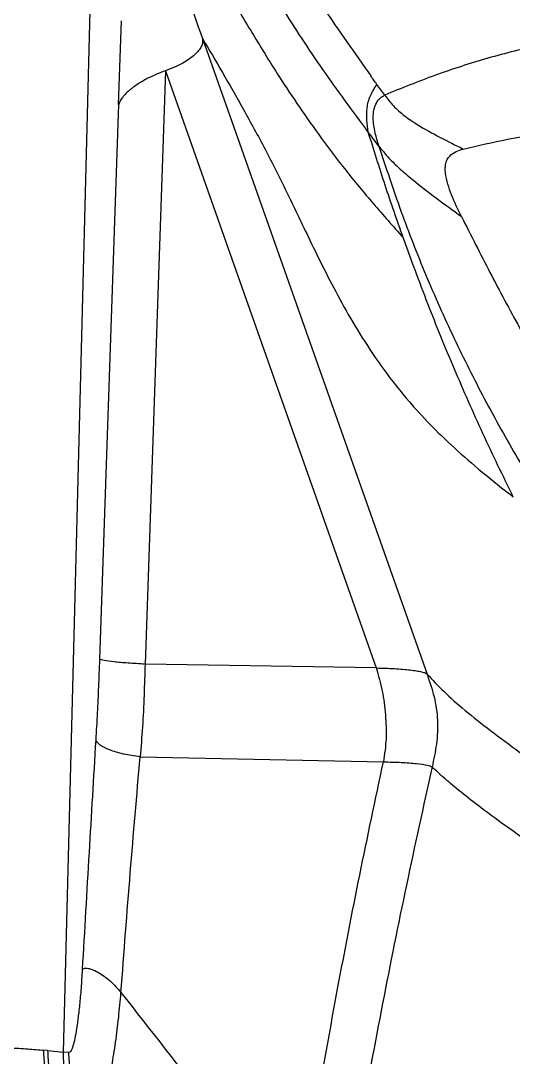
# Model space of a CAD drawing. Extents: x 400 to 501, y 484 to 634.
# Drawn here: x 409.21 to 413.37, y 561.47 to 570.22 of the extents above; entities that cross this region are included whole.
import ezdxf

# ---------------------------------------------------------------- set-up
doc = ezdxf.new("R2010")
doc.units = 0
doc.header["$MEASUREMENT"] = 0
doc.layers.add('DIM', color=3, linetype='Continuous')
doc.layers.add('GEOMETRY', color=3, linetype='Continuous', lineweight=25)

# ---------------------------------------------------------------- blocks, each defined once
blk = doc.blocks.new('2026 GRANDEE')
at = {"layer": 'GEOMETRY', "ltscale": 16}
for p, q in [((-40.8554, -35.325), (-40.6206, -26.1694)), ((-40.3887, -27.3264), (-40.364, -26.6189)), ((-39.6803, -26.77), (-37.7833, -32.1342)), ((-39.9929, -27.0409), (-40.1652, -32.05)), ((-39.9929, -27.0409), (-38.213, -32.0824)), ((-40.3887, -27.3264), (-40.5508, -32.0091)), ((-38.213, -32.0824), (-40.1652, -32.05)), ((-40.2068, -32.8333), (-38.1518, -32.8747)), ((-40.9891, -35.3121), (-41.0214, -35.3091)), ((-40.9891, -35.3121), (-40.8554, -35.325)), ((-40.8105, -35.3295), (-40.8554, -35.325))]:
    blk.add_line(p, q, dxfattribs=at)
for points, knots in [([(-41.3819, -21.634), (-41.3372, -21.724), (-41.2478, -21.9039), (-41.088, -22.2196), (-40.9086, -22.5696), (-40.7076, -22.9566), (-40.4852, -23.3789), (-40.2411, -23.835), (-39.975, -24.3225), (-39.6861, -24.8382), (-39.3731, -25.3779), (-39.0331, -25.9367), (-38.6666, -26.507), (-38.3946, -26.8924), (-38.2589, -27.0846)], [0, 0, 0, 0, 0.083353, 0.166717, 0.25008, 0.333439, 0.416796, 0.500151, 0.583492, 0.66682, 0.750163, 0.833606, 0.917015, 1, 1, 1, 1]), ([(-38.28, -27.5582), (-38.4101, -27.3823), (-38.6708, -27.0299), (-39.0143, -26.5031), (-39.3293, -25.9835), (-39.6191, -25.4779), (-39.8878, -24.9912), (-40.137, -24.527), (-40.3802, -24.0641), (-40.6142, -23.6102), (-40.835, -23.1745), (-41.0313, -22.7808), (-41.2028, -22.4308), (-41.3521, -22.1208), (-41.433, -21.9493), (-41.4734, -21.8635)], [0, 0, 0, 0, 0.071125, 0.142565, 0.214114, 0.2855642, 0.3569922, 0.4284189, 0.4998617, 0.5832156, 0.6665723, 0.7499322, 0.8332945, 0.9166503, 1, 1, 1, 1]), ([(-40.8437, -23.571), (-40.6462, -24.1029), (-40.2513, -25.1666), (-39.8706, -26.2355), (-39.6803, -26.77)], [0, 0, 0, 0, 0.500008, 1, 1, 1, 1]), ([(-40.8437, -23.571), (-40.7947, -23.6802), (-40.6968, -23.8982), (-40.527, -24.2784), (-40.3372, -24.6887), (-40.1237, -25.1318), (-39.9084, -25.558), (-39.6972, -25.9572), (-39.4965, -26.321), (-39.2774, -26.6988), (-39.065, -27.0428), (-38.8632, -27.3483), (-38.6781, -27.611), (-38.4718, -27.8822), (-38.2404, -28.1621), (-38.07, -28.3539), (-37.9848, -28.4497)], [0, 0, 0, 0, 0.1005782, 0.2008152, 0.3011374, 0.4011638, 0.5011382, 0.5711483, 0.6409208, 0.710766, 0.7803906, 0.8242459, 0.8682545, 0.9121609, 0.9561105, 1, 1, 1, 1]), ([(-39.6803, -26.77), (-39.6792, -26.7809), (-39.6772, -26.8017), (-39.6892, -26.836), (-39.7113, -26.8703), (-39.7457, -26.9063), (-39.7905, -26.9417), (-39.8477, -26.9773), (-39.9149, -27.0112), (-39.967, -27.031), (-39.9929, -27.0409)], [0, 0, 0, 0, 0.130485, 0.246923, 0.372501, 0.490057, 0.616407, 0.737877, 0.869646, 1, 1, 1, 1]), ([(-39.6803, -26.77), (-39.625, -26.8632), (-39.5146, -27.049), (-39.335, -27.365), (-39.1506, -27.7005), (-38.9707, -28.0591), (-38.8131, -28.39), (-38.6697, -28.6845), (-38.5402, -28.9363), (-38.3948, -29.1946), (-38.2445, -29.4307), (-38.0907, -29.6435), (-37.9394, -29.8309), (-37.764, -30.0238), (-37.5589, -30.2226), (-37.3209, -30.4285), (-37.1434, -30.5693), (-37.0544, -30.6399)], [0, 0, 0, 0, 0.100591, 0.200572, 0.300538, 0.400505, 0.500471, 0.562931, 0.625401, 0.687832, 0.750246, 0.791971, 0.833942, 0.875829, 0.917445, 0.958607, 1, 1, 1, 1]), ([(-35.88, -26.7193), (-36.0368, -26.7253), (-36.3504, -26.7374), (-36.8159, -26.8168), (-37.2717, -26.9309), (-37.716, -27.0743), (-37.9992, -27.1891), (-38.1408, -27.2465)], [0, 0, 0, 0, 0.200008, 0.40012, 0.600067, 0.80003, 1, 1, 1, 1]), ([(-39.9929, -27.0409), (-40.0189, -27.0507), (-40.0734, -27.0713), (-40.1365, -27.1015), (-40.1871, -27.1292), (-40.2267, -27.1534), (-40.2585, -27.1754), (-40.284, -27.195), (-40.3057, -27.2132), (-40.3254, -27.2318), (-40.3386, -27.2459), (-40.35, -27.2591), (-40.3608, -27.2727), (-40.3729, -27.2912), (-40.3824, -27.3089), (-40.3866, -27.3207), (-40.3887, -27.3264)], [0, 0, 0, 0, 0.1250855, 0.2619259, 0.3362657, 0.4191444, 0.510582, 0.5575136, 0.6144851, 0.6899839, 0.7407494, 0.7542649, 0.8199942, 0.876423, 0.9400195, 1, 1, 1, 1]), ([(-38.2071, -27.156), (-38.2158, -27.1441), (-38.2331, -27.1203), (-38.2503, -27.0965), (-38.2589, -27.0846)], [0, 0, 0, 0, 0.500117, 1, 1, 1, 1]), ([(-38.28, -27.5582), (-38.2842, -27.5253), (-38.2927, -27.459), (-38.2943, -27.3574), (-38.2676, -27.2521), (-38.2271, -27.1878), (-38.2071, -27.156)], [0, 0, 0, 0, 0.2536213, 0.5117656, 0.7578514, 1, 1, 1, 1]), ([(-38.1408, -27.2465), (-38.1519, -27.2314), (-38.1741, -27.2012), (-38.1961, -27.1711), (-38.2071, -27.156)], [0, 0, 0, 0, 0.499731, 1, 1, 1, 1]), ([(-38.1892, -27.6775), (-38.2006, -27.6397), (-38.2245, -27.5598), (-38.2416, -27.457), (-38.2349, -27.3722), (-38.2149, -27.3138), (-38.1808, -27.2681), (-38.154, -27.2536), (-38.1408, -27.2465)], [0, 0, 0, 0, 0.232172, 0.490726, 0.628866, 0.761292, 0.88221, 1, 1, 1, 1]), ([(-38.1408, -27.2465), (-38.1177, -27.277), (-38.0714, -27.3381), (-37.9762, -27.422), (-37.843, -27.5112), (-37.6737, -27.604), (-37.5423, -27.6696), (-37.4768, -27.7023)], [0, 0, 0, 0, 0.164105, 0.328881, 0.495905, 0.74889, 1, 1, 1, 1]), ([(-37.9848, -28.4497), (-38.0365, -28.3022), (-38.14, -28.0069), (-38.2333, -27.7078), (-38.28, -27.5582)], [0, 0, 0, 0, 0.499646, 1, 1, 1, 1]), ([(-38.1892, -27.6775), (-38.2045, -27.6576), (-38.2349, -27.6178), (-38.265, -27.578), (-38.28, -27.5582)], [0, 0, 0, 0, 0.499937, 1, 1, 1, 1]), ([(-37.4768, -27.7023), (-37.3524, -27.6731), (-37.1036, -27.6148), (-36.7222, -27.5577), (-36.3347, -27.527), (-36.071, -27.5383), (-35.9392, -27.5439)], [0, 0, 0, 0, 0.249927, 0.499868, 0.750012, 1, 1, 1, 1]), ([(-38.1892, -27.6775), (-38.1293, -27.8607), (-38.0095, -28.2269), (-37.7964, -28.7673), (-37.5603, -29.2973), (-37.3001, -29.8149), (-37.0183, -30.3193), (-36.7166, -30.8096), (-36.3971, -31.2849), (-36.0622, -31.7437), (-35.7143, -32.1846), (-35.3763, -32.5824), (-35.0527, -32.9391), (-34.7456, -33.2565), (-34.4605, -33.5302), (-34.1977, -33.7635), (-33.9572, -33.9595), (-33.7118, -34.1381), (-33.4884, -34.2753), (-33.2903, -34.3694), (-33.1206, -34.4249), (-32.9537, -34.4486), (-32.7901, -34.4412), (-32.6283, -34.4082), (-32.4693, -34.3506), (-32.316, -34.2674), (-32.1717, -34.159), (-32.0388, -34.0275), (-31.9188, -33.8759), (-31.8111, -33.7088), (-31.7505, -33.5869), (-31.7202, -33.5259)], [0, 0, 0, 0, 0.050311, 0.100585, 0.150821, 0.201037, 0.251271, 0.301552, 0.351835, 0.402074, 0.452287, 0.502444, 0.544203, 0.585876, 0.627463, 0.658649, 0.689819, 0.720947, 0.752015, 0.772699, 0.793331, 0.813979, 0.834698, 0.855423, 0.876085, 0.896715, 0.91733, 0.937947, 0.95859, 0.979267, 1, 1, 1, 1]), ([(-38.1892, -27.6775), (-38.1668, -27.7062), (-38.1199, -27.7662), (-38.0235, -27.8612), (-37.8847, -27.9794), (-37.7055, -28.1171), (-37.5639, -28.2191), (-37.493, -28.2701)], [0, 0, 0, 0, 0.145019, 0.302421, 0.471271, 0.735675, 1, 1, 1, 1]), ([(-37.493, -28.2701), (-37.5218, -28.2106), (-37.5645, -28.1222), (-37.6086, -27.999), (-37.6271, -27.9214), (-37.6303, -27.862), (-37.6255, -27.8219), (-37.6126, -27.7872), (-37.5853, -27.7497), (-37.5387, -27.7201), (-37.4974, -27.7082), (-37.4768, -27.7023)], [0, 0, 0, 0, 0.2649598, 0.3936419, 0.5200848, 0.5803357, 0.6373986, 0.6938574, 0.7537775, 0.8770542, 1, 1, 1, 1]), ([(-37.493, -28.2701), (-37.413, -28.4284), (-37.253, -28.7448), (-37.0027, -29.2118), (-36.7436, -29.6718), (-36.4733, -30.122), (-36.1899, -30.559), (-35.8906, -30.9772), (-35.5858, -31.3528), (-35.2774, -31.6821), (-34.969, -31.9649), (-34.6484, -32.212), (-34.3544, -32.3956), (-34.0928, -32.5248), (-33.8666, -32.6108), (-33.6587, -32.6621), (-33.4718, -32.6784), (-33.3086, -32.662), (-33.1824, -32.6133), (-33.0918, -32.5514), (-33.0521, -32.5105), (-33.0322, -32.4901)], [0, 0, 0, 0, 0.071795, 0.143548, 0.215334, 0.287182, 0.358986, 0.430727, 0.502375, 0.564979, 0.627394, 0.68975, 0.752024, 0.793444, 0.834758, 0.876107, 0.907207, 0.938182, 0.969078, 0.984539, 1, 1, 1, 1]), ([(-37.0544, -30.6399), (-37.141, -30.4616), (-37.314, -30.1057), (-37.5535, -29.5613), (-37.7794, -29.0103), (-37.9163, -28.6367), (-37.9848, -28.4497)], [0, 0, 0, 0, 0.250321, 0.500001, 0.74968, 1, 1, 1, 1]), ([(-40.5508, -32.0091), (-40.5535, -32.0872), (-40.5588, -32.2391), (-40.5695, -32.4671), (-40.5783, -32.6138), (-40.5828, -32.6896)], [0, 0, 0, 0, 0.338128, 0.65786, 1, 1, 1, 1]), ([(-40.1652, -32.05), (-40.2144, -32.0473), (-40.3127, -32.0419), (-40.4321, -32.0313), (-40.5199, -32.0199), (-40.5405, -32.0127), (-40.5508, -32.0091)], [0, 0, 0, 0, 0.250002, 0.5, 0.749998, 1, 1, 1, 1]), ([(-40.1652, -32.05), (-40.1681, -32.1369), (-40.174, -32.3149), (-40.186, -32.5778), (-40.2, -32.7491), (-40.2068, -32.8333)], [0, 0, 0, 0, 0.327166, 0.669753, 1, 1, 1, 1]), ([(-38.213, -32.0824), (-38.1941, -32.1468), (-38.1562, -32.2765), (-38.1327, -32.478), (-38.1229, -32.6794), (-38.1422, -32.8099), (-38.1518, -32.8747)], [0, 0, 0, 0, 0.248526, 0.500092, 0.75164, 1, 1, 1, 1]), ([(-38.213, -32.0824), (-38.1603, -32.0838), (-38.0535, -32.0866), (-37.9419, -32.0961), (-37.8701, -32.106), (-37.8276, -32.1146), (-37.7968, -32.1241), (-37.7878, -32.1308), (-37.7833, -32.1342)], [0, 0, 0, 0, 0.244534, 0.496159, 0.62317, 0.749799, 0.875495, 1, 1, 1, 1]), ([(-37.7833, -32.1342), (-37.7615, -32.1974), (-37.7177, -32.3244), (-37.6885, -32.5244), (-37.6987, -32.7252), (-37.7267, -32.8537), (-37.7406, -32.9177)], [0, 0, 0, 0, 0.249019, 0.500022, 0.751276, 1, 1, 1, 1]), ([(-37.7833, -32.1342), (-37.7378, -32.1829), (-37.6467, -32.2803), (-37.4681, -32.4385), (-37.2513, -32.608), (-37.0021, -32.7924), (-36.7545, -32.9748), (-36.5159, -33.1506), (-36.2909, -33.315), (-36.0459, -33.4887), (-35.774, -33.6709), (-35.4701, -33.8615), (-35.1338, -34.0594), (-34.8796, -34.1984), (-34.7526, -34.2679)], [0, 0, 0, 0, 0.099969, 0.199939, 0.299903, 0.399898, 0.499907, 0.571308, 0.642819, 0.714364, 0.785845, 0.857306, 0.928728, 1, 1, 1, 1]), ([(-40.5828, -32.6896), (-40.6017, -33.0068), (-40.6402, -33.654), (-40.6774, -34.2995), (-40.6964, -34.6286)], [0, 0, 0, 0, 0.490155, 1, 1, 1, 1]), ([(-40.2068, -32.8333), (-40.2553, -32.8259), (-40.3523, -32.8111), (-40.469, -32.7755), (-40.5541, -32.734), (-40.5733, -32.7044), (-40.5828, -32.6896)], [0, 0, 0, 0, 0.250002, 0.5, 0.749998, 1, 1, 1, 1]), ([(-40.3691, -34.8218), (-40.3435, -34.4843), (-40.2933, -33.8219), (-40.2353, -33.1586), (-40.2068, -32.8333)], [0, 0, 0, 0, 0.509624, 1, 1, 1, 1]), ([(-38.8723, -36.7426), (-38.8201, -36.4169), (-38.7161, -35.7669), (-38.5414, -34.7967), (-38.3553, -33.8335), (-38.2194, -33.1933), (-38.1518, -32.8747)], [0, 0, 0, 0, 0.253091, 0.505139, 0.753701, 1, 1, 1, 1]), ([(-38.1518, -32.8747), (-38.1001, -32.8761), (-37.9956, -32.8787), (-37.8676, -32.8883), (-37.7729, -32.9016), (-37.7513, -32.9124), (-37.7406, -32.9177)], [0, 0, 0, 0, 0.246627, 0.499644, 0.752517, 1, 1, 1, 1]), ([(-37.7406, -32.9177), (-37.8139, -33.2501), (-37.9607, -33.9165), (-38.1619, -34.9185), (-38.35, -35.925), (-38.4612, -36.5988), (-38.5169, -36.9358)], [0, 0, 0, 0, 0.2474, 0.495926, 0.747892, 1, 1, 1, 1]), ([(-34.5533, -35.0793), (-34.697, -34.9913), (-34.9849, -34.8153), (-35.3833, -34.5678), (-35.7475, -34.3374), (-36.074, -34.126), (-36.3729, -33.9285), (-36.6499, -33.7422), (-36.9043, -33.5675), (-37.1339, -33.4054), (-37.3341, -33.2584), (-37.5006, -33.1288), (-37.6358, -33.0153), (-37.7057, -32.9502), (-37.7406, -32.9177)], [0, 0, 0, 0, 0.083148, 0.166527, 0.249892, 0.33333, 0.416782, 0.500095, 0.583435, 0.666774, 0.750082, 0.833382, 0.916694, 1, 1, 1, 1]), ([(-40.6964, -34.6286), (-40.6997, -34.6816), (-40.7063, -34.7867), (-40.7189, -34.9277), (-40.7328, -35.0505), (-40.7477, -35.1519), (-40.7631, -35.2314), (-40.7788, -35.2881), (-40.7947, -35.324), (-40.8052, -35.3276), (-40.8105, -35.3295)], [0, 0, 0, 0, 0.132482, 0.26261, 0.390033, 0.514644, 0.636175, 0.756583, 0.876606, 1, 1, 1, 1]), ([(-40.6964, -34.6286), (-40.6923, -34.6246), (-40.6841, -34.6164), (-40.656, -34.615), (-40.616, -34.6248), (-40.566, -34.648), (-40.512, -34.6824), (-40.4596, -34.7246), (-40.4111, -34.7711), (-40.3829, -34.8052), (-40.3691, -34.8218)], [0, 0, 0, 0, 0.137287, 0.276402, 0.414076, 0.545946, 0.669533, 0.785357, 0.89506, 1, 1, 1, 1]), ([(-40.6116, -35.9013), (-40.6062, -35.902), (-40.5956, -35.9034), (-40.5768, -35.8947), (-40.5573, -35.8672), (-40.5377, -35.8231), (-40.5192, -35.7687), (-40.5003, -35.7009), (-40.4753, -35.5958), (-40.4454, -35.4428), (-40.414, -35.2422), (-40.3872, -35.034), (-40.3751, -34.8925), (-40.3691, -34.8218)], [0, 0, 0, 0, 0.087341, 0.173103, 0.258332, 0.321574, 0.384056, 0.44611, 0.508123, 0.632415, 0.755904, 0.878075, 1, 1, 1, 1]), ([(-40.3691, -34.8218), (-40.1199, -35.1398), (-39.6192, -35.7788), (-39.122, -36.4203), (-38.8723, -36.7426)], [0, 0, 0, 0, 0.497641, 1, 1, 1, 1]), ([(-41.4949, -35.2787), (-41.4326, -35.2817), (-41.3081, -35.2877), (-41.1537, -35.298), (-41.0655, -35.3054), (-41.0214, -35.3091)], [0, 0, 0, 0, 0.333265, 0.666606, 1, 1, 1, 1]), ([(-40.8439, -35.879), (-40.8706, -35.8368), (-40.9248, -35.7516), (-40.9791, -35.6088), (-41.0156, -35.4604), (-41.0195, -35.3592), (-41.0214, -35.3091)], [0, 0, 0, 0, 0.247293, 0.500037, 0.752751, 1, 1, 1, 1]), ([(-40.9891, -35.3121), (-40.9872, -35.3626), (-40.9834, -35.4644), (-40.9451, -35.6133), (-40.8878, -35.7558), (-40.8306, -35.8399), (-40.8023, -35.8816)], [0, 0, 0, 0, 0.2478955, 0.4999652, 0.7520641, 1, 1, 1, 1]), ([(-40.6701, -35.8951), (-40.6989, -35.8531), (-40.7566, -35.7692), (-40.8145, -35.6271), (-40.8513, -35.478), (-40.8541, -35.376), (-40.8554, -35.325)], [0, 0, 0, 0, 0.25, 0.5, 0.75, 1, 1, 1, 1]), ([(-40.6116, -35.9013), (-40.6413, -35.8587), (-40.7008, -35.7734), (-40.7614, -35.6303), (-40.8016, -35.4809), (-40.8075, -35.3803), (-40.8105, -35.3295)], [0, 0, 0, 0, 0.247179, 0.494732, 0.745115, 1, 1, 1, 1])]:
    blk.add_open_spline(points, degree=3, knots=knots, dxfattribs=at)

msp = doc.modelspace()

# ---------------------------------------------------------------- block references
at = {"layer": 'DIM'}
msp.add_blockref('2026 GRANDEE', (450.4248, 596.8403), dxfattribs=at)

doc.saveas('drawing.dxf')
